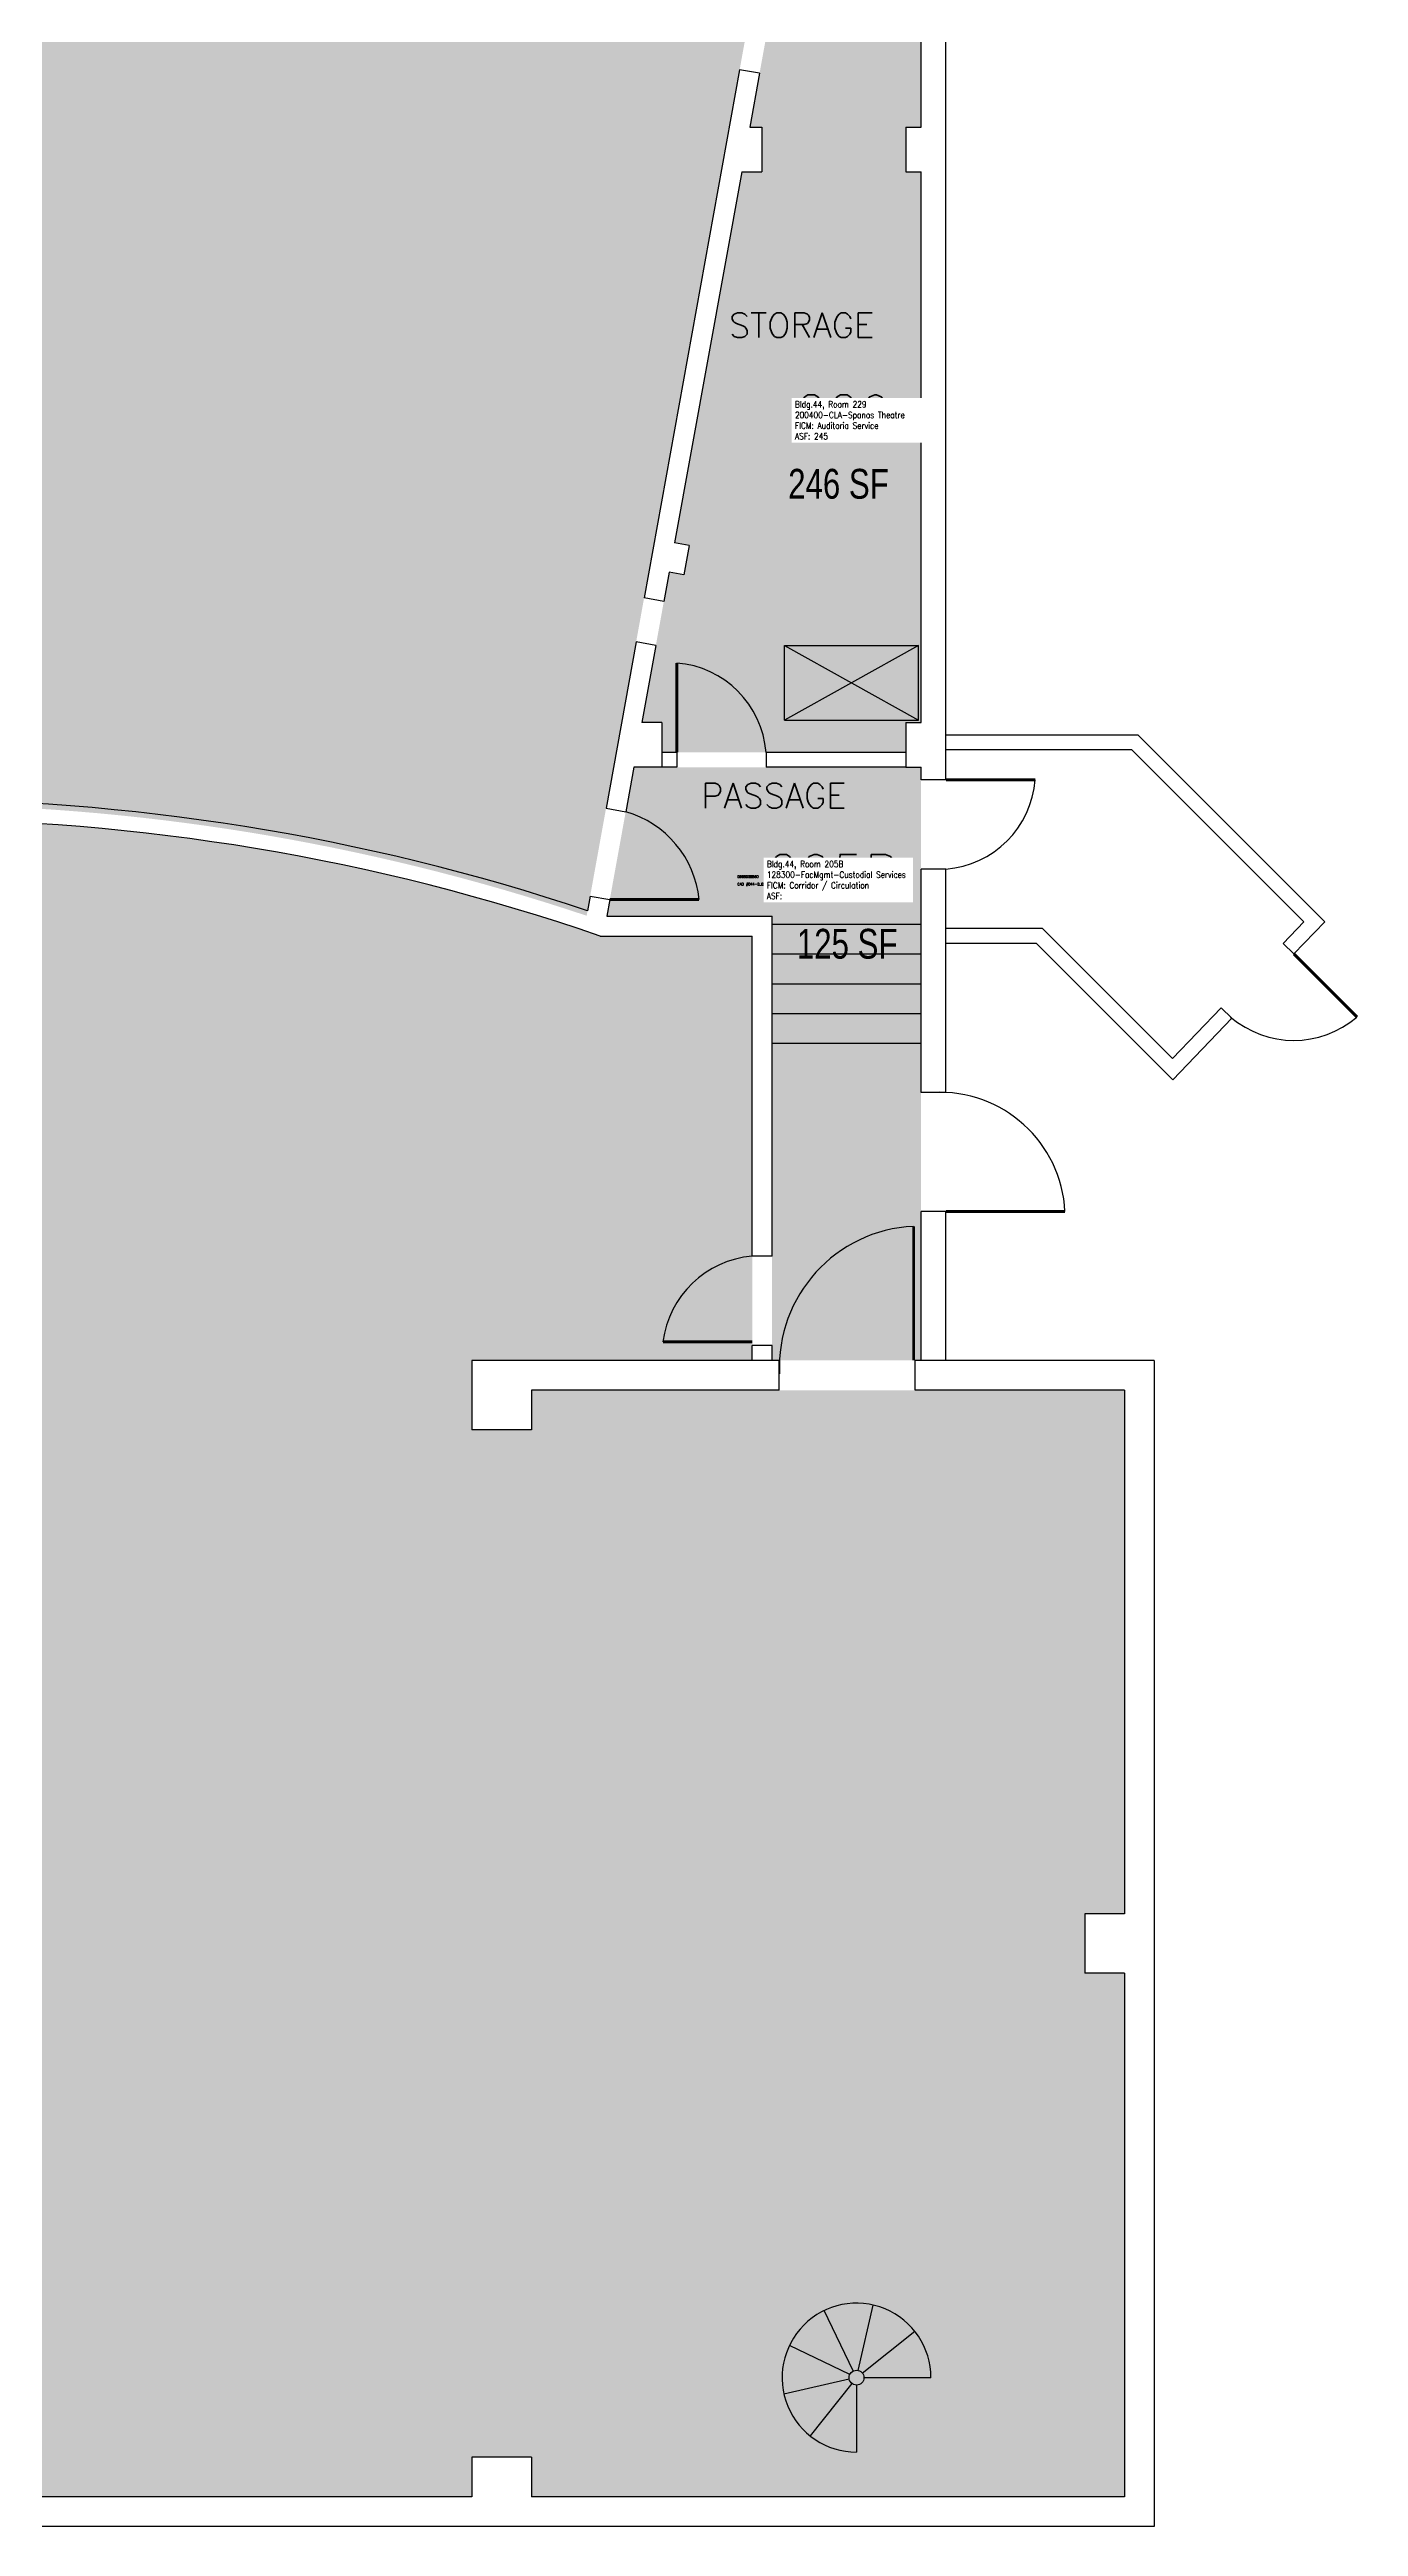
# Model space of a CAD drawing. Header units: inches. Extents: x 0 to 2697, y 0 to 3468.
# Drawn here: x 2170 to 2697, y 1624 to 2622 of the extents above; entities that cross this region are included whole.
import ezdxf
from ezdxf.enums import TextEntityAlignment as Align

# ---------------------------------------------------------------- set-up
doc = ezdxf.new("R2010")
doc.units = ezdxf.units.IN
doc.header["$LTSCALE"] = 10
doc.header["$MEASUREMENT"] = 0
for name, color, linetype in [('A-DOOR', 2, 'CONTINUOUS'), ('A-FLOR', 3, 'CONTINUOUS'), ('A-IDEN-CNUM', 7, 'CONTINUOUS'), ('A-IDEN-RNUM', 7, 'CONTINUOUS'), ('A-IDEN-SNUM', 4, 'CONTINUOUS'), ('A-IDEN-TEXT', 4, 'CONTINUOUS'), ('A-IDEN-VNUM', 4, 'CONTINUOUS'), ('A-WALL', 5, 'CONTINUOUS'), ('AREA-TEXT', 3, 'CONTINUOUS'), ('Rooms-Category-Color', 7, 'CONTINUOUS'), ('Rooms-College-Color', 7, 'CONTINUOUS'), ('Rooms-Department-Color', 7, 'CONTINUOUS'), ('Rooms-Division-Color', 7, 'CONTINUOUS'), ('Rooms-Information', 7, 'CONTINUOUS')]:
    doc.layers.add(name, color=color, linetype=linetype)
doc.styles.add('AREA', font='arial.ttf', dxfattribs={"width": 0.75, "height": 24})
doc.styles.add('ROOMFNUMBER', font='SIMPLEX', dxfattribs={"height": 0.83})
doc.styles.add('ROOMSNUMBER', font='txt.shx', dxfattribs={"height": 0.08333})
doc.styles.add('ROOMVNUMBER', font='simplex.shx', dxfattribs={"width": 0.85})

msp = doc.modelspace()

# ---------------------------------------------------------------- hatches: boundary and pattern name
at = {"layer": 'Rooms-Category-Color', "true_color": 0xffe090}
h = msp.add_hatch(color=41, dxfattribs=at)
edge = h.paths.add_edge_path()
edge.add_line((1812.713314309716, 2401.217434369493), (1835.877993889153, 2273.155918301549))
edge.add_arc((2111.114518141807, 1451.003952013761), 866.9999999732165, 71.49070448593977, 108.50929550010139, ccw=False)
edge.add_line((2386.351042594761, 2273.155918234494), (2409.515722252429, 2401.217434285674))
edge.add_line((2409.515722252429, 2401.217434285674), (2451.22599902004, 2631.804749399889))
edge.add_line((2451.22599902004, 2631.804749399889), (2493.988434467465, 2868.208723005373))
edge.add_line((2493.988434467465, 2868.208723005373), (2521.444869719446, 3019.996391836088))
edge.add_line((2521.444869719446, 3019.996391836088), (2377.147196944803, 3019.996391869616))
edge.add_line((2377.147196944803, 3019.996391869616), (2377.147196944803, 3031.996391657274))
edge.add_line((2377.147196944803, 3031.996391657274), (1903.15559694171, 3031.996391945053))
edge.add_line((1903.15559694171, 3031.996391945053), (1903.15559694171, 3019.996391964611))
edge.add_line((1903.15559694171, 3019.996391964611), (1700.78416711092, 3019.996392017696))
edge.add_line((1700.78416711092, 3019.996392017696), (1725.036629363894, 2885.921276789624))
edge.add_line((1725.036629363894, 2885.921276789624), (1771.00303760916, 2631.804749472532))
edge.add_line((1771.00303760916, 2631.804749472532), (1812.713314309716, 2401.217434369493))
for points in [[(2456.898898914456, 2590.999631866347), (2456.898899003863, 2572.999631897081), (2448.858899094164, 2572.999631897081), (2421.743889961392, 2423.394997672644), (2427.648074872792, 2422.327006631065), (2425.508007466793, 2410.51937653916), (2419.603822555393, 2411.58736757515), (2417.463755182922, 2399.779737469275), (2414.259782340378, 2382.067183793988), (2414.253654129803, 2382.06829230627), (2408.622631944716, 2350.999631827231), (2416.662631899118, 2350.999631816056), (2416.662631899118, 2338.999631922226), (2515.033438995481, 2338.999631913844), (2515.033438995481, 2350.999631913844), (2521.11503881216, 2350.999631913844), (2521.115038767457, 2572.999631930608), (2515.033439017832, 2572.999631922226), (2515.033439006656, 2590.999631922226), (2521.115038767457, 2590.999631905463), (2521.115038733929, 2812.999631916638), (2515.033438995481, 2812.999631911051), (2515.033439017832, 2830.99963192502), (2521.115038767457, 2830.999631911051), (2521.115038745105, 2968.999632430729), (2520.631700053811, 2968.999632433522), (2505.308136966079, 2884.453245678451), (2502.098035857081, 2866.741800529417), (2495.619966343045, 2830.999631885905), (2502.028766635805, 2830.999631897081), (2502.028766702861, 2812.999631888699), (2492.357566270977, 2812.999631869141), (2485.326327782124, 2774.205403345171), (2491.230512648821, 2773.137412331533), (2489.090445253998, 2761.329782228451), (2483.186260432005, 2762.397773244884), (2463.533944800496, 2653.967881946359), (2469.438129633665, 2652.899890913162), (2467.298062227666, 2641.092260826845), (2461.393877405673, 2642.160251837689), (2459.253810022026, 2630.352621726226), (2456.043708924204, 2612.641176563222), (2452.121299132705, 2590.999631849583)], [(1886.114757545292, 2093.959631909151), (1886.114757556468, 2065.963631927501), (1862.114757556468, 2065.963631938677), (1862.114757556468, 2081.999591486994), (1623.151197809726, 2081.999591556843), (1623.151197832078, 2051.999591777567), (1623.151197887957, 2015.999591780361), (1623.151197943836, 1960.043951565865), (1683.151197932661, 1960.043951571453), (1683.151198133826, 1786.043951568659), (1623.151198133826, 1786.043951565865), (1623.151198133826, 1768.043951557484), (1623.151198279113, 1648.043951568659), (1623.151198267937, 1636.043951557484), (1862.114757992327, 1636.043951557484), (1862.114757925272, 1651.999992017169), (1886.114757947624, 1651.999991997611), (1886.114757981151, 1636.003992001992), (2101.114677976817, 1636.003991999198), (2101.114677943289, 1651.999991994817), (2125.114677943289, 1651.999991994817), (2125.114677954465, 1636.003992010374), (2340.114597961307, 1636.003992015962), (2340.114597938955, 1651.999992005993), (2364.114597950131, 1651.999991994817), (2364.114597972482, 1636.003992010374), (2603.114517956972, 1636.003992010374), (2603.114517755806, 1846.959671712946), (2587.118517793715, 1846.959671710152), (2587.118517749012, 1870.959671707358), (2603.114517755806, 1870.959671710152), (2603.114517532289, 2081.959631719161), (2364.114597525448, 2081.959631780628), (2364.114597570151, 2065.963631782215), (2340.114597558975, 2065.963631793391), (2340.114597514272, 2093.959631786216)]]:
    msp.add_hatch(color=41, dxfattribs=at).paths.add_polyline_path(points)
at = {"layer": 'Rooms-Category-Color', "true_color": 0xadadad}
msp.add_hatch(color=253, dxfattribs=at).paths.add_polyline_path([(2416.662631943822, 2332.999631916638), (2405.360231906176, 2332.999631832819), (2402.112121347338, 2315.078472427558), (2395.691919509321, 2279.655584216584), (2394.48556510359, 2272.999631897081), (2461.115038834512, 2272.999631908257), (2461.115038834512, 2093.959631755482), (2521.115038823336, 2093.959631730337), (2521.115038823336, 2332.999631919432), (2515.033438973129, 2332.999631922226)])
at = {"layer": 'Rooms-Category-Color', "true_color": 0xffe090}
h = msp.add_hatch(color=41, dxfattribs=at)
edge = h.paths.add_edge_path()
edge.add_line((2453.075038835406, 2093.959631758276), (2453.075038790703, 2264.95963192312))
edge.add_line((2453.075038790703, 2264.95963192312), (2391.822820566595, 2264.959631956648))
edge.add_arc((2111.114518143201, 1451.003951971175), 861.0000000174432, 70.97225941055555, 109.027740576328)
edge.add_line((1830.406215906143, 2264.959632020909), (1777.114797156304, 2264.959631970618))
edge.add_line((1777.114797156304, 2264.959631970618), (1777.114797145128, 2093.999591534492))
edge.add_line((1777.114797145128, 2093.999591534492), (1886.114757545292, 2093.99959149817))
edge.add_line((1886.114757545292, 2093.99959149817), (1886.114757545292, 2093.959631909151))
edge.add_line((1886.114757545292, 2093.959631909151), (2453.075038835406, 2093.959631758276))
at = {"layer": 'Rooms-College-Color', "true_color": 0xb2d6e9}
h = msp.add_hatch(color=254, dxfattribs=at)
edge = h.paths.add_edge_path()
edge.add_line((1812.713314309716, 2401.217434369493), (1835.877993889153, 2273.155918301549))
edge.add_arc((2111.114518141807, 1451.003952013761), 866.9999999732165, 71.49070448593977, 108.50929550010139, ccw=False)
edge.add_line((2386.351042594761, 2273.155918234494), (2409.515722252429, 2401.217434285674))
edge.add_line((2409.515722252429, 2401.217434285674), (2451.22599902004, 2631.804749399889))
edge.add_line((2451.22599902004, 2631.804749399889), (2493.988434467465, 2868.208723005373))
edge.add_line((2493.988434467465, 2868.208723005373), (2521.444869719446, 3019.996391836088))
edge.add_line((2521.444869719446, 3019.996391836088), (2377.147196944803, 3019.996391869616))
edge.add_line((2377.147196944803, 3019.996391869616), (2377.147196944803, 3031.996391657274))
edge.add_line((2377.147196944803, 3031.996391657274), (1903.15559694171, 3031.996391945053))
edge.add_line((1903.15559694171, 3031.996391945053), (1903.15559694171, 3019.996391964611))
edge.add_line((1903.15559694171, 3019.996391964611), (1700.78416711092, 3019.996392017696))
edge.add_line((1700.78416711092, 3019.996392017696), (1725.036629363894, 2885.921276789624))
edge.add_line((1725.036629363894, 2885.921276789624), (1771.00303760916, 2631.804749472532))
edge.add_line((1771.00303760916, 2631.804749472532), (1812.713314309716, 2401.217434369493))
for points in [[(2456.898898914456, 2590.999631866347), (2456.898899003863, 2572.999631897081), (2448.858899094164, 2572.999631897081), (2421.743889961392, 2423.394997672644), (2427.648074872792, 2422.327006631065), (2425.508007466793, 2410.51937653916), (2419.603822555393, 2411.58736757515), (2417.463755182922, 2399.779737469275), (2414.259782340378, 2382.067183793988), (2414.253654129803, 2382.06829230627), (2408.622631944716, 2350.999631827231), (2416.662631899118, 2350.999631816056), (2416.662631899118, 2338.999631922226), (2515.033438995481, 2338.999631913844), (2515.033438995481, 2350.999631913844), (2521.11503881216, 2350.999631913844), (2521.115038767457, 2572.999631930608), (2515.033439017832, 2572.999631922226), (2515.033439006656, 2590.999631922226), (2521.115038767457, 2590.999631905463), (2521.115038733929, 2812.999631916638), (2515.033438995481, 2812.999631911051), (2515.033439017832, 2830.99963192502), (2521.115038767457, 2830.999631911051), (2521.115038745105, 2968.999632430729), (2520.631700053811, 2968.999632433522), (2505.308136966079, 2884.453245678451), (2502.098035857081, 2866.741800529417), (2495.619966343045, 2830.999631885905), (2502.028766635805, 2830.999631897081), (2502.028766702861, 2812.999631888699), (2492.357566270977, 2812.999631869141), (2485.326327782124, 2774.205403345171), (2491.230512648821, 2773.137412331533), (2489.090445253998, 2761.329782228451), (2483.186260432005, 2762.397773244884), (2463.533944800496, 2653.967881946359), (2469.438129633665, 2652.899890913162), (2467.298062227666, 2641.092260826845), (2461.393877405673, 2642.160251837689), (2459.253810022026, 2630.352621726226), (2456.043708924204, 2612.641176563222), (2452.121299132705, 2590.999631849583)], [(1886.114757545292, 2093.959631909151), (1886.114757556468, 2065.963631927501), (1862.114757556468, 2065.963631938677), (1862.114757556468, 2081.999591486994), (1623.151197809726, 2081.999591556843), (1623.151197832078, 2051.999591777567), (1623.151197887957, 2015.999591780361), (1623.151197943836, 1960.043951565865), (1683.151197932661, 1960.043951571453), (1683.151198133826, 1786.043951568659), (1623.151198133826, 1786.043951565865), (1623.151198133826, 1768.043951557484), (1623.151198279113, 1648.043951568659), (1623.151198267937, 1636.043951557484), (1862.114757992327, 1636.043951557484), (1862.114757925272, 1651.999992017169), (1886.114757947624, 1651.999991997611), (1886.114757981151, 1636.003992001992), (2101.114677976817, 1636.003991999198), (2101.114677943289, 1651.999991994817), (2125.114677943289, 1651.999991994817), (2125.114677954465, 1636.003992010374), (2340.114597961307, 1636.003992015962), (2340.114597938955, 1651.999992005993), (2364.114597950131, 1651.999991994817), (2364.114597972482, 1636.003992010374), (2603.114517956972, 1636.003992010374), (2603.114517755806, 1846.959671712946), (2587.118517793715, 1846.959671710152), (2587.118517749012, 1870.959671707358), (2603.114517755806, 1870.959671710152), (2603.114517532289, 2081.959631719161), (2364.114597525448, 2081.959631780628), (2364.114597570151, 2065.963631782215), (2340.114597558975, 2065.963631793391), (2340.114597514272, 2093.959631786216)]]:
    msp.add_hatch(color=254, dxfattribs=at).paths.add_polyline_path(points)
at = {"layer": 'Rooms-College-Color', "true_color": 0xadadad}
msp.add_hatch(color=253, dxfattribs=at).paths.add_polyline_path([(2416.662631943822, 2332.999631916638), (2405.360231906176, 2332.999631832819), (2402.112121347338, 2315.078472427558), (2395.691919509321, 2279.655584216584), (2394.48556510359, 2272.999631897081), (2461.115038834512, 2272.999631908257), (2461.115038834512, 2093.959631755482), (2521.115038823336, 2093.959631730337), (2521.115038823336, 2332.999631919432), (2515.033438973129, 2332.999631922226)])
at = {"layer": 'Rooms-College-Color', "true_color": 0xb2d6e9}
h = msp.add_hatch(color=254, dxfattribs=at)
edge = h.paths.add_edge_path()
edge.add_line((2453.075038835406, 2093.959631758276), (2453.075038790703, 2264.95963192312))
edge.add_line((2453.075038790703, 2264.95963192312), (2391.822820566595, 2264.959631956648))
edge.add_arc((2111.114518143201, 1451.003951971175), 861.0000000174432, 70.97225941055555, 109.027740576328)
edge.add_line((1830.406215906143, 2264.959632020909), (1777.114797156304, 2264.959631970618))
edge.add_line((1777.114797156304, 2264.959631970618), (1777.114797145128, 2093.999591534492))
edge.add_line((1777.114797145128, 2093.999591534492), (1886.114757545292, 2093.99959149817))
edge.add_line((1886.114757545292, 2093.99959149817), (1886.114757545292, 2093.959631909151))
edge.add_line((1886.114757545292, 2093.959631909151), (2453.075038835406, 2093.959631758276))
at = {"layer": 'Rooms-Department-Color', "true_color": 0xb2d6e9}
h = msp.add_hatch(color=254, dxfattribs=at)
edge = h.paths.add_edge_path()
edge.add_line((1812.713314309716, 2401.217434369493), (1835.877993889153, 2273.155918301549))
edge.add_arc((2111.114518141807, 1451.003952013761), 866.9999999732165, 71.49070448593977, 108.50929550010139, ccw=False)
edge.add_line((2386.351042594761, 2273.155918234494), (2409.515722252429, 2401.217434285674))
edge.add_line((2409.515722252429, 2401.217434285674), (2451.22599902004, 2631.804749399889))
edge.add_line((2451.22599902004, 2631.804749399889), (2493.988434467465, 2868.208723005373))
edge.add_line((2493.988434467465, 2868.208723005373), (2521.444869719446, 3019.996391836088))
edge.add_line((2521.444869719446, 3019.996391836088), (2377.147196944803, 3019.996391869616))
edge.add_line((2377.147196944803, 3019.996391869616), (2377.147196944803, 3031.996391657274))
edge.add_line((2377.147196944803, 3031.996391657274), (1903.15559694171, 3031.996391945053))
edge.add_line((1903.15559694171, 3031.996391945053), (1903.15559694171, 3019.996391964611))
edge.add_line((1903.15559694171, 3019.996391964611), (1700.78416711092, 3019.996392017696))
edge.add_line((1700.78416711092, 3019.996392017696), (1725.036629363894, 2885.921276789624))
edge.add_line((1725.036629363894, 2885.921276789624), (1771.00303760916, 2631.804749472532))
edge.add_line((1771.00303760916, 2631.804749472532), (1812.713314309716, 2401.217434369493))
for points in [[(2456.898898914456, 2590.999631866347), (2456.898899003863, 2572.999631897081), (2448.858899094164, 2572.999631897081), (2421.743889961392, 2423.394997672644), (2427.648074872792, 2422.327006631065), (2425.508007466793, 2410.51937653916), (2419.603822555393, 2411.58736757515), (2417.463755182922, 2399.779737469275), (2414.259782340378, 2382.067183793988), (2414.253654129803, 2382.06829230627), (2408.622631944716, 2350.999631827231), (2416.662631899118, 2350.999631816056), (2416.662631899118, 2338.999631922226), (2515.033438995481, 2338.999631913844), (2515.033438995481, 2350.999631913844), (2521.11503881216, 2350.999631913844), (2521.115038767457, 2572.999631930608), (2515.033439017832, 2572.999631922226), (2515.033439006656, 2590.999631922226), (2521.115038767457, 2590.999631905463), (2521.115038733929, 2812.999631916638), (2515.033438995481, 2812.999631911051), (2515.033439017832, 2830.99963192502), (2521.115038767457, 2830.999631911051), (2521.115038745105, 2968.999632430729), (2520.631700053811, 2968.999632433522), (2505.308136966079, 2884.453245678451), (2502.098035857081, 2866.741800529417), (2495.619966343045, 2830.999631885905), (2502.028766635805, 2830.999631897081), (2502.028766702861, 2812.999631888699), (2492.357566270977, 2812.999631869141), (2485.326327782124, 2774.205403345171), (2491.230512648821, 2773.137412331533), (2489.090445253998, 2761.329782228451), (2483.186260432005, 2762.397773244884), (2463.533944800496, 2653.967881946359), (2469.438129633665, 2652.899890913162), (2467.298062227666, 2641.092260826845), (2461.393877405673, 2642.160251837689), (2459.253810022026, 2630.352621726226), (2456.043708924204, 2612.641176563222), (2452.121299132705, 2590.999631849583)], [(1886.114757545292, 2093.959631909151), (1886.114757556468, 2065.963631927501), (1862.114757556468, 2065.963631938677), (1862.114757556468, 2081.999591486994), (1623.151197809726, 2081.999591556843), (1623.151197832078, 2051.999591777567), (1623.151197887957, 2015.999591780361), (1623.151197943836, 1960.043951565865), (1683.151197932661, 1960.043951571453), (1683.151198133826, 1786.043951568659), (1623.151198133826, 1786.043951565865), (1623.151198133826, 1768.043951557484), (1623.151198279113, 1648.043951568659), (1623.151198267937, 1636.043951557484), (1862.114757992327, 1636.043951557484), (1862.114757925272, 1651.999992017169), (1886.114757947624, 1651.999991997611), (1886.114757981151, 1636.003992001992), (2101.114677976817, 1636.003991999198), (2101.114677943289, 1651.999991994817), (2125.114677943289, 1651.999991994817), (2125.114677954465, 1636.003992010374), (2340.114597961307, 1636.003992015962), (2340.114597938955, 1651.999992005993), (2364.114597950131, 1651.999991994817), (2364.114597972482, 1636.003992010374), (2603.114517956972, 1636.003992010374), (2603.114517755806, 1846.959671712946), (2587.118517793715, 1846.959671710152), (2587.118517749012, 1870.959671707358), (2603.114517755806, 1870.959671710152), (2603.114517532289, 2081.959631719161), (2364.114597525448, 2081.959631780628), (2364.114597570151, 2065.963631782215), (2340.114597558975, 2065.963631793391), (2340.114597514272, 2093.959631786216)]]:
    msp.add_hatch(color=254, dxfattribs=at).paths.add_polyline_path(points)
at = {"layer": 'Rooms-Department-Color', "true_color": 0xacacac}
msp.add_hatch(color=253, dxfattribs=at).paths.add_polyline_path([(2416.662631943822, 2332.999631916638), (2405.360231906176, 2332.999631832819), (2402.112121347338, 2315.078472427558), (2395.691919509321, 2279.655584216584), (2394.48556510359, 2272.999631897081), (2461.115038834512, 2272.999631908257), (2461.115038834512, 2093.959631755482), (2521.115038823336, 2093.959631730337), (2521.115038823336, 2332.999631919432), (2515.033438973129, 2332.999631922226)])
at = {"layer": 'Rooms-Department-Color', "true_color": 0xb2d6e9}
h = msp.add_hatch(color=254, dxfattribs=at)
edge = h.paths.add_edge_path()
edge.add_line((2453.075038835406, 2093.959631758276), (2453.075038790703, 2264.95963192312))
edge.add_line((2453.075038790703, 2264.95963192312), (2391.822820566595, 2264.959631956648))
edge.add_arc((2111.114518143201, 1451.003951971175), 861.0000000174432, 70.97225941055555, 109.027740576328)
edge.add_line((1830.406215906143, 2264.959632020909), (1777.114797156304, 2264.959631970618))
edge.add_line((1777.114797156304, 2264.959631970618), (1777.114797145128, 2093.999591534492))
edge.add_line((1777.114797145128, 2093.999591534492), (1886.114757545292, 2093.99959149817))
edge.add_line((1886.114757545292, 2093.99959149817), (1886.114757545292, 2093.959631909151))
edge.add_line((1886.114757545292, 2093.959631909151), (2453.075038835406, 2093.959631758276))
at = {"layer": 'Rooms-Division-Color', "true_color": 0xb2d6e9}
h = msp.add_hatch(color=254, dxfattribs=at)
edge = h.paths.add_edge_path()
edge.add_line((1812.713314309716, 2401.217434369493), (1835.877993889153, 2273.155918301549))
edge.add_arc((2111.114518141807, 1451.003952013761), 866.9999999732165, 71.49070448593977, 108.50929550010139, ccw=False)
edge.add_line((2386.351042594761, 2273.155918234494), (2409.515722252429, 2401.217434285674))
edge.add_line((2409.515722252429, 2401.217434285674), (2451.22599902004, 2631.804749399889))
edge.add_line((2451.22599902004, 2631.804749399889), (2493.988434467465, 2868.208723005373))
edge.add_line((2493.988434467465, 2868.208723005373), (2521.444869719446, 3019.996391836088))
edge.add_line((2521.444869719446, 3019.996391836088), (2377.147196944803, 3019.996391869616))
edge.add_line((2377.147196944803, 3019.996391869616), (2377.147196944803, 3031.996391657274))
edge.add_line((2377.147196944803, 3031.996391657274), (1903.15559694171, 3031.996391945053))
edge.add_line((1903.15559694171, 3031.996391945053), (1903.15559694171, 3019.996391964611))
edge.add_line((1903.15559694171, 3019.996391964611), (1700.78416711092, 3019.996392017696))
edge.add_line((1700.78416711092, 3019.996392017696), (1725.036629363894, 2885.921276789624))
edge.add_line((1725.036629363894, 2885.921276789624), (1771.00303760916, 2631.804749472532))
edge.add_line((1771.00303760916, 2631.804749472532), (1812.713314309716, 2401.217434369493))
for points in [[(2456.898898914456, 2590.999631866347), (2456.898899003863, 2572.999631897081), (2448.858899094164, 2572.999631897081), (2421.743889961392, 2423.394997672644), (2427.648074872792, 2422.327006631065), (2425.508007466793, 2410.51937653916), (2419.603822555393, 2411.58736757515), (2417.463755182922, 2399.779737469275), (2414.259782340378, 2382.067183793988), (2414.253654129803, 2382.06829230627), (2408.622631944716, 2350.999631827231), (2416.662631899118, 2350.999631816056), (2416.662631899118, 2338.999631922226), (2515.033438995481, 2338.999631913844), (2515.033438995481, 2350.999631913844), (2521.11503881216, 2350.999631913844), (2521.115038767457, 2572.999631930608), (2515.033439017832, 2572.999631922226), (2515.033439006656, 2590.999631922226), (2521.115038767457, 2590.999631905463), (2521.115038733929, 2812.999631916638), (2515.033438995481, 2812.999631911051), (2515.033439017832, 2830.99963192502), (2521.115038767457, 2830.999631911051), (2521.115038745105, 2968.999632430729), (2520.631700053811, 2968.999632433522), (2505.308136966079, 2884.453245678451), (2502.098035857081, 2866.741800529417), (2495.619966343045, 2830.999631885905), (2502.028766635805, 2830.999631897081), (2502.028766702861, 2812.999631888699), (2492.357566270977, 2812.999631869141), (2485.326327782124, 2774.205403345171), (2491.230512648821, 2773.137412331533), (2489.090445253998, 2761.329782228451), (2483.186260432005, 2762.397773244884), (2463.533944800496, 2653.967881946359), (2469.438129633665, 2652.899890913162), (2467.298062227666, 2641.092260826845), (2461.393877405673, 2642.160251837689), (2459.253810022026, 2630.352621726226), (2456.043708924204, 2612.641176563222), (2452.121299132705, 2590.999631849583)], [(1886.114757545292, 2093.959631909151), (1886.114757556468, 2065.963631927501), (1862.114757556468, 2065.963631938677), (1862.114757556468, 2081.999591486994), (1623.151197809726, 2081.999591556843), (1623.151197832078, 2051.999591777567), (1623.151197887957, 2015.999591780361), (1623.151197943836, 1960.043951565865), (1683.151197932661, 1960.043951571453), (1683.151198133826, 1786.043951568659), (1623.151198133826, 1786.043951565865), (1623.151198133826, 1768.043951557484), (1623.151198279113, 1648.043951568659), (1623.151198267937, 1636.043951557484), (1862.114757992327, 1636.043951557484), (1862.114757925272, 1651.999992017169), (1886.114757947624, 1651.999991997611), (1886.114757981151, 1636.003992001992), (2101.114677976817, 1636.003991999198), (2101.114677943289, 1651.999991994817), (2125.114677943289, 1651.999991994817), (2125.114677954465, 1636.003992010374), (2340.114597961307, 1636.003992015962), (2340.114597938955, 1651.999992005993), (2364.114597950131, 1651.999991994817), (2364.114597972482, 1636.003992010374), (2603.114517956972, 1636.003992010374), (2603.114517755806, 1846.959671712946), (2587.118517793715, 1846.959671710152), (2587.118517749012, 1870.959671707358), (2603.114517755806, 1870.959671710152), (2603.114517532289, 2081.959631719161), (2364.114597525448, 2081.959631780628), (2364.114597570151, 2065.963631782215), (2340.114597558975, 2065.963631793391), (2340.114597514272, 2093.959631786216)]]:
    msp.add_hatch(color=254, dxfattribs=at).paths.add_polyline_path(points)
at = {"layer": 'Rooms-Division-Color', "true_color": 0xadadad}
msp.add_hatch(color=253, dxfattribs=at).paths.add_polyline_path([(2416.662631943822, 2332.999631916638), (2405.360231906176, 2332.999631832819), (2402.112121347338, 2315.078472427558), (2395.691919509321, 2279.655584216584), (2394.48556510359, 2272.999631897081), (2461.115038834512, 2272.999631908257), (2461.115038834512, 2093.959631755482), (2521.115038823336, 2093.959631730337), (2521.115038823336, 2332.999631919432), (2515.033438973129, 2332.999631922226)])
at = {"layer": 'Rooms-Division-Color', "true_color": 0xb2d6e9}
h = msp.add_hatch(color=254, dxfattribs=at)
edge = h.paths.add_edge_path()
edge.add_line((2453.075038835406, 2093.959631758276), (2453.075038790703, 2264.95963192312))
edge.add_line((2453.075038790703, 2264.95963192312), (2391.822820566595, 2264.959631956648))
edge.add_arc((2111.114518143201, 1451.003951971175), 861.0000000174432, 70.97225941055555, 109.027740576328)
edge.add_line((1830.406215906143, 2264.959632020909), (1777.114797156304, 2264.959631970618))
edge.add_line((1777.114797156304, 2264.959631970618), (1777.114797145128, 2093.999591534492))
edge.add_line((1777.114797145128, 2093.999591534492), (1886.114757545292, 2093.99959149817))
edge.add_line((1886.114757545292, 2093.99959149817), (1886.114757545292, 2093.959631909151))
edge.add_line((1886.114757545292, 2093.959631909151), (2453.075038835406, 2093.959631758276))

# ---------------------------------------------------------------- linework, layer by layer
at = {"layer": 'A-DOOR'}
for points, const_width in [([(2422.662631887943, 2338.999631922226), (2422.66263192147, 2374.999631919432)], 1.2), ([(2531.114638544619, 2327.95963176107), (2567.114638544619, 2327.959631744307)], 1.2), ([(2395.691919520497, 2279.655584236141), (2431.691919542849, 2279.655584233347)], 1.2), ([(2671.333822321147, 2257.769885467831), (2696.789666432887, 2232.314041336533)], 1.2), ([(2518.083459126018, 2093.980771314725), (2518.083459095843, 2147.980771307181)], 1.08), ([(2531.114638824016, 2153.959631741513), (2579.114638857543, 2153.959631733131)], 1.2), ([(2453.075038835406, 2101.479566963855), (2417.07503888011, 2101.479566963855)], 1.2)]:
    msp.add_lwpolyline(points, dxfattribs=dict(at, const_width=const_width))
for centre, radius, start, end in [((2419.662631809711, 2335.999631838407), 39.11521452134311, 4.398705845083255, 85.6012944101921), ((2528.114638477564, 2330.959631833714), 39.11521452134311, 274.3987058578726, 355.6012944649304), ((2390.890395563096, 2275.646083031315), 40.99805436752349, 5.612346321480249, 74.11463127735827), ((2671.333822321147, 2262.012526261155), 39.11521452134311, 229.3987058715564, 310.6012944699236), ((2528.61473878473, 2151.459731623996), 50.5617386047014, 2.834003549780824, 92.8340034095501), ((2520.783459105902, 2091.280771312211), 56.76424930808263, 92.72631103166619, 182.7263110119923), ((2456.540223553777, 2096.30819581775), 39.80256119179636, 94.99445542601494, 172.5347076966765)]:
    msp.add_arc(centre, radius, start, end, dxfattribs=at)
at = {"layer": 'A-FLOR'}
for p, q in [((2466.08683437109, 2381.999232199509), (2520.086834348738, 2351.999231981579)), ((2520.086834337562, 2381.999232082162), (2466.086834236979, 2351.999232082162)), ((2466.086834281683, 2381.999232093338), (2520.086834304035, 2381.999232090544)), ((2466.086834214628, 2351.999232082162), (2466.086834214628, 2381.99923208775)), ((2520.086834337562, 2351.999232079368), (2520.086834337562, 2381.999232082162)), ((2466.086834281683, 2351.999232090544), (2520.086834304035, 2351.999232084956)), ((2461.115038834512, 2269.734185914043), (2521.115038823336, 2269.734185911249)), ((2461.115038823336, 2257.734185919631), (2521.115038823336, 2257.734185916837)), ((2461.115038823336, 2245.734185919631), (2521.11503881216, 2245.734185919631)), ((2461.11503881216, 2233.734185925219), (2521.11503881216, 2233.734185919631)), ((2461.11503881216, 2221.734185928013), (2521.115038800985, 2221.734185925219)), ((2493.813031464815, 1686.706977908034, 0.0003599999990910874), (2482.099652253091, 1711.033850900363, 0.0003599999990910874)), ((2495.782258976251, 1686.928735067602, 0.0003599999990910874), (2501.791927568614, 1713.251422713976, 0.0003599999990910874)), ((2492.411690700799, 1685.305807900149, 0.0003599999990910874), (2468.086244869977, 1697.022150584031, 0.0003599999990910874)), ((2497.460126381367, 1685.874318521004, 0.0003599999990910874), (2518.570601798594, 1702.707257351372, 0.0003599999990910874)), ((2492.189693592489, 1683.336607403588, 0.0003599999990910874), (2465.866274066269, 1677.330145570915, 0.0003599999990910874)), ((2493.243905693293, 1681.658611520659, 0.0003599999990910874), (2476.408395275474, 1660.550186937209, 0.0003599999990910874)), ((2495.114518024027, 1681.003992001992, 0.0003599999990910874), (2495.114518024027, 1654.003992001992, 0.0003599999990910874)), ((2525.114517979324, 1684.003991990816, 0.0003599999990910874), (2498.114518001676, 1684.003991985228, 0.0003599999990910874))]:
    msp.add_line(p, q, dxfattribs=at)
msp.add_circle((2495.114518001676, 1684.003992001992, 0.0003599999990910874), 3.000000000000001, dxfattribs=at)
msp.add_arc((2495.114517979324, 1684.003992001992, 0.0003599999990910874), 30.00000000000001, 359.9999999799897, 270.0000001600825, dxfattribs=at)
at = {"layer": 'A-WALL'}
for p, q in [((2531.114638801664, 2327.959631744307), (2531.114638667554, 3273.995591834653)), ((2521.115038745105, 2590.999631922226), (2521.115038722754, 2812.999631922226)), ((2448.022026054561, 2614.092195730191), (2409.515722196549, 2401.217434302438)), ((2456.043708845973, 2612.641176574398), (2448.022025953978, 2614.092195746955)), ((2456.043708845973, 2612.641176574398), (2452.12129906565, 2590.999631857965)), ((2456.043708924204, 2612.641176560428), (2452.121299121529, 2590.999631855171)), ((2452.121299043298, 2590.999631855171), (2456.898898892105, 2590.999631857965)), ((2456.898898892105, 2590.999631832819), (2456.898898936808, 2572.999631841201)), ((2515.033438995481, 2590.999631922226), (2521.115038745105, 2590.999631916638)), ((2515.033438995481, 2590.999631919432), (2515.033438973129, 2572.99963192502)), ((2448.858899071813, 2572.999631902669), (2421.743889916688, 2423.394997681025)), ((2448.858899027109, 2572.999631899875), (2456.898898936808, 2572.999631905463)), ((2515.033438973129, 2572.99963192502), (2521.115038756281, 2572.999631933402)), ((2521.115038767457, 2350.999631922226), (2521.115038756281, 2572.999631927814)), ((2427.648074828088, 2422.327006645035), (2421.743889905512, 2423.394997681025)), ((2427.648074828088, 2422.327006645035), (2425.508007444441, 2410.519376550335)), ((2419.603822533041, 2411.587367580738), (2417.46375516057, 2399.779737477656)), ((2419.603822544217, 2411.58736757515), (2417.46375516057, 2399.779737477656)), ((2425.508007444441, 2410.51937653916), (2419.603822533041, 2411.58736757515)), ((2417.46375516057, 2399.779737477656), (2409.515722118318, 2401.217434316408)), ((2406.31174928695, 2383.504880627152), (2394.193890452385, 2316.513607806992)), ((2414.253654073924, 2382.068292311858), (2406.311749197543, 2383.504880641121)), ((2414.253654096276, 2382.06829230627), (2408.622631911188, 2350.999631832819)), ((2416.662631876767, 2350.999631816056), (2408.622631911188, 2350.999631832819)), ((2416.662631876767, 2350.999631816056), (2416.662631876767, 2332.999631816056)), ((2515.033438973129, 2350.999631919432), (2521.115038767457, 2350.999631922226)), ((2515.033438973129, 2350.999631913844), (2515.033438939601, 2332.999631922226)), ((2608.599920220673, 2345.959631727543), (2531.114638790488, 2345.959631744307)), ((2608.599920220673, 2345.959631727543), (2683.81910392642, 2270.74044817267)), ((2422.662631876767, 2338.999631913844), (2416.662631899118, 2338.999631922226)), ((2422.662631854415, 2338.99963192502), (2422.662631876767, 2332.99963181885)), ((2515.033438973129, 2338.999631922226), (2458.662631876767, 2338.999631922226)), ((2458.662631876767, 2338.999631922226), (2458.662631876767, 2332.999631816056)), ((2606.114638846368, 2339.959631716367), (2531.114638790488, 2339.959631744307)), ((2606.114638846368, 2339.959631716367), (2675.413931887597, 2270.660338820424)), ((2405.360231895, 2332.999631838407), (2402.112121269107, 2315.078472438734)), ((2416.662631876767, 2332.999631816056), (2405.360231895, 2332.999631838407)), ((2422.662631887943, 2332.999631916638), (2416.662631899118, 2332.999631922226)), ((2515.033438973129, 2332.999631922226), (2458.662631876767, 2332.999631922226)), ((2515.033438939601, 2332.999631922226), (2521.115038778633, 2332.999631927814)), ((2521.115038767457, 2327.959631744307), (2521.115038778633, 2332.999631927814)), ((2531.114638801664, 2327.959631744307), (2521.11503881216, 2327.959631747101)), ((2394.193890441209, 2316.51360781258), (2402.112121302634, 2315.078472430352)), ((2521.115038789809, 2201.959631749894), (2521.115038767457, 2291.959631755482)), ((2531.114638779312, 2291.959631744307), (2521.11503881216, 2291.959631747101)), ((2531.114638790488, 2201.959631741513), (2531.114638779312, 2291.959631744307)), ((2387.785944197327, 2281.088498360943), (2386.717953152955, 2275.184313441161)), ((2387.785944186151, 2281.088498360943), (2395.691919498146, 2279.655584222171)), ((2395.691919453442, 2279.655584230553), (2394.485565070063, 2272.999631902669)), ((2394.485565070063, 2272.999631902669), (2461.115038789809, 2272.999631922226)), ((2461.115038789809, 2135.959631763864), (2461.115038789809, 2272.999631922226)), ((2570.114638790488, 2267.959631738719), (2531.114638790488, 2267.959631755482)), ((2570.114638824016, 2267.959631741513), (2622.443369060755, 2215.630901499186)), ((2675.413931921124, 2270.660338814836), (2667.090411007404, 2262.013296985533)), ((2683.81910392642, 2270.74044817267), (2671.33382255584, 2257.769885425922)), ((2391.822820533067, 2264.95963196503), (2453.075038768351, 2264.959631925914)), ((2453.075038813055, 2135.959631763864), (2453.075038768351, 2264.959631925914)), ((2567.629357438534, 2261.959631741513), (2531.114638790488, 2261.959631749894)), ((2567.629357438534, 2261.959631741513), (2622.525020174682, 2207.063969005365)), ((2667.090410985053, 2262.013296985533), (2671.33382255584, 2257.769885431509)), ((2642.119848243892, 2236.072171478067), (2622.443369105458, 2215.630901496392)), ((2642.119848255068, 2236.072171461303), (2646.363259803504, 2231.828759918455)), ((2646.363259792328, 2231.828759918455), (2622.525020174682, 2207.063969005365)), ((2531.114638779312, 2201.959631741513), (2521.115038789809, 2201.959631747101)), ((2521.115038800985, 2093.959631920327), (2521.115038800985, 2153.959631741513)), ((2531.114638790488, 2153.959631744307), (2521.115038800985, 2153.959631741513)), ((2531.114638790488, 2093.959631925914), (2531.114638801664, 2153.959631747101)), ((2461.115038789809, 2135.959631763864), (2453.075038779527, 2135.959631769452)), ((2453.075038801879, 2093.959631909151), (2453.075038813055, 2099.959631763864)), ((2461.115038789809, 2099.95963176107), (2453.075038813055, 2099.959631769452)), ((2461.115038800985, 2093.959631911945), (2461.115038789809, 2099.95963176107)), ((2340.11459749192, 2093.959631786216), (2340.114597525448, 2065.963631796185)), ((2463.99374690745, 2093.959631754751), (2340.114597503096, 2093.959631786216)), ((2463.99374690745, 2081.959631757026), (2463.99374690745, 2093.959631754751)), ((2615.114517498761, 2093.959631716367), (2518.741394043992, 2093.959631740845)), ((2518.741394042823, 2081.959631741025), (2518.741394043992, 2093.959631740845)), ((2615.114517498761, 2093.959631716367), (2615.114517945796, 1624.043951565865)), ((2364.114597514272, 2081.959631811362), (2364.114597536623, 2065.963631785009)), ((2463.99374690745, 2081.959631757025), (2364.114597514272, 2081.959631786216)), ((2603.114517509937, 2081.959631716367), (2518.741394042823, 2081.959631741025)), ((2603.114517509937, 2081.959631716367), (2603.114517711103, 1870.95967171574)), ((2364.114597514272, 2065.963631790597), (2340.114597514272, 2065.963631790597)), ((2587.118517715484, 1870.95967171574), (2587.11851772666, 1846.959671724122)), ((2603.114517454058, 1870.95967171574), (2587.118517715484, 1870.95967171574)), ((2603.114517442882, 1846.959671721328), (2587.118517749012, 1846.959671724122)), ((2603.114517733455, 1846.959671721328), (2603.11451793462, 1636.00399200758)), ((2364.114597916603, 1651.999992008787), (2340.114597916603, 1651.999992014375)), ((2340.114597916603, 1651.999992008787), (2340.114597927779, 1636.003992666956)), ((2364.114597905427, 1651.999992008787), (2364.114597938955, 1636.003992692102)), ((2340.114597927779, 1636.003992018756), (2125.114677920938, 1636.003992010374)), ((2603.11451793462, 1636.00399200758), (2364.114597916603, 1636.003992013168)), ((2615.114517945796, 1624.043951565865), (1613.151598244905, 1624.043951563071))]:
    msp.add_line(p, q, dxfattribs=at)
for radius, start, end in [(869.0400000000002, 71.51021979039027, 108.9387011762555), (861.0000000000002, 70.97225939468949, 109.0277405548653)]:
    msp.add_arc((2111.11451812461, 1451.003951994237), radius, start, end, dxfattribs=at)

# ---------------------------------------------------------------- texts
at = {"layer": 'A-IDEN-CNUM', "style": 'ROOMSNUMBER'}
for s, p in [('CAD #044-0_0229-00', (2472.87161751464, 2469.17270935094)), ('CAD #044-0_0205-0B', (2447.107708152384, 2285.385680351872))]:
    msp.add_text(s, height=0.9999600000000002, dxfattribs=at).set_placement(p)
at = {"layer": 'A-IDEN-RNUM', "style": 'ROOMSNUMBER'}
for s, p in [('0229-00', (2472.87161751464, 2472.17270935094)), ('0205-B0', (2447.107708152384, 2288.385680351872))]:
    msp.add_text(s, height=0.9999600000000002, dxfattribs=at).set_placement(p)
at = {"layer": 'A-IDEN-SNUM', "style": 'ROOMSNUMBER'}
for s, p in [('0440022900', (2472.87161751464, 2472.17270935094)), ('04400205B0', (2447.107708152384, 2288.385680351872))]:
    msp.add_text(s, height=0.9999600000000002, dxfattribs=at).set_placement(p)
at = {"layer": 'A-IDEN-TEXT', "style": 'ROOMFNUMBER'}
for s, p in [('STORAGE', (2443.735921606421, 2506.149954461027)), ('PASSAGE', (2432.572789907455, 2316.565268127713))]:
    msp.add_text(s, height=9.960000000000003, dxfattribs=at).set_placement(p)
at = {"layer": 'A-IDEN-VNUM', "style": 'ROOMVNUMBER', "width": 0.85}
for s, p in [('229', (2470.318831846118, 2465.101254608016)), ('205B', (2458.987494627945, 2279.832785679959))]:
    msp.add_text(s, height=18, dxfattribs=at).set_placement(p)
at = {"layer": 'AREA-TEXT', "style": 'AREA', "width": 0.75}
for s, p in [('246 SF', (2487.84751393903, 2447.231303436216)), ('125 SF', (2491.347990617156, 2261.865835883655))]:
    msp.add_text(s, height=12, dxfattribs=at).set_placement(p, align=Align.MIDDLE_CENTER)

# ---------------------------------------------------------------- next in the draw order: texts
at = {"layer": 'Rooms-Information', "char_height": 2.571428571428572, "width": 57.6, "attachment_point": 7, "style": 'ROOMVNUMBER', "bg_fill": 3, "box_fill_scale": 1.5, "bg_fill_color": 256, "bg_fill_true_color": 13158600, "bg_fill_transparency": 0}
for s, insert in [('Bldg.44, Room 229^M^J200400-CLA-Spanos Theatre^M^JFICM: Auditoria Service^M^JASF: 245', (2470.318831846118, 2465.101254608016)), ('Bldg.44, Room 205B^M^J128300-FacMgmt-Custodial Services^M^JFICM: Corridor / Circulation^M^JASF: ', (2458.987494627945, 2279.832785679959))]:
    msp.add_mtext(s, dxfattribs=dict(at, insert=insert))

doc.saveas('drawing.dxf')
